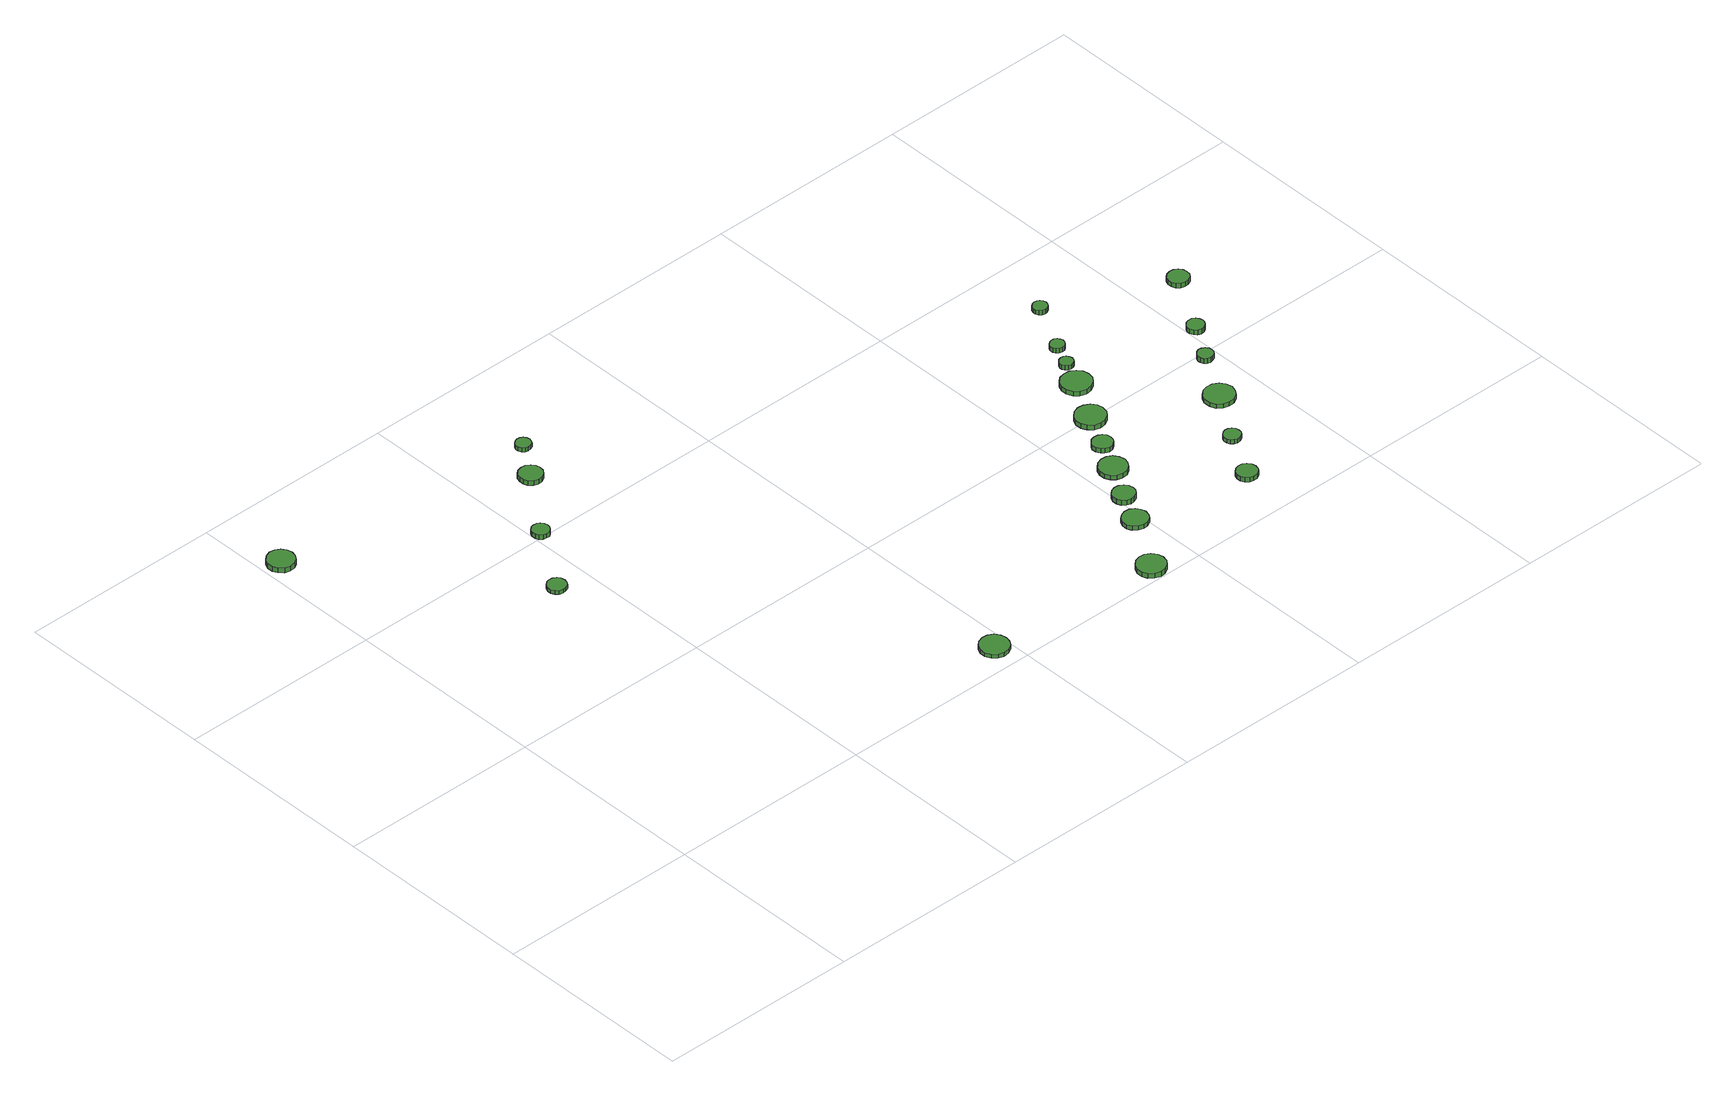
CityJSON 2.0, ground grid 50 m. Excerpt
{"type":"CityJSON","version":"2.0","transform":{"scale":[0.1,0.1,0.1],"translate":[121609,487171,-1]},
"CityObjects":{
"tree1":{"type":"SolitaryVegetationObject","attributes":{"function":"something"},"geometry":[{"type":"MultiSurface","lod":"1","boundaries":[[[0,1,2,3,4,5,6,7,8,9,10,11,12,13,14]],[[15,16,17,18,19,20,21,22,23,24,25,26,27,28,29]],[[0,29,28,1]],[[1,28,27,2]],[[2,27,26,3]],[[3,26,25,4]],[[4,25,24,5]],[[5,24,23,6]],[[6,23,22,7]],[[7,22,21,8]],[[8,21,20,9]],[[9,20,19,10]],[[10,19,18,11]],[[11,18,17,12]],[[12,17,16,13]],[[13,16,15,14]],[[14,15,29,0]]]}]},
"tree2":{"type":"SolitaryVegetationObject","attributes":{"function":"something"},"geometry":[{"type":"MultiSurface","lod":"1","boundaries":[[[30,31,32,33,34,35,36,37,38,39,40,41,42,43,44]],[[45,46,47,48,49,50,51,52,53,54,55,56,57,58,59]],[[30,59,58,31]],[[31,58,57,32]],[[32,57,56,33]],[[33,56,55,34]],[[34,55,54,35]],[[35,54,53,36]],[[36,53,52,37]],[[37,52,51,38]],[[38,51,50,39]],[[39,50,49,40]],[[40,49,48,41]],[[41,48,47,42]],[[42,47,46,43]],[[43,46,45,44]],[[44,45,59,30]]]}]},
"tree3":{"type":"SolitaryVegetationObject","attributes":{"function":"something"},"geometry":[{"type":"MultiSurface","lod":"1","boundaries":[[[60,61,62,63,64,65,66,67,68,69,70,71,72,73,74]],[[75,76,77,78,79,80,81,82,83,84,85,86,87,88,89]],[[60,89,88,61]],[[61,88,87,62]],[[62,87,86,63]],[[63,86,85,64]],[[64,85,84,65]],[[65,84,83,66]],[[66,83,82,67]],[[67,82,81,68]],[[68,81,80,69]],[[69,80,79,70]],[[70,79,78,71]],[[71,78,77,72]],[[72,77,76,73]],[[73,76,75,74]],[[74,75,89,60]]]}]},
"tree4":{"type":"SolitaryVegetationObject","attributes":{"function":"something"},"geometry":[{"type":"MultiSurface","lod":"1","boundaries":[[[90,91,92,93,94,95,96,97,98,99,100,101,102,103,104]],[[105,106,107,108,109,110,111,112,113,114,115,116,117,118,119]],[[90,119,118,91]],[[91,118,117,92]],[[92,117,116,93]],[[93,116,115,94]],[[94,115,114,95]],[[95,114,113,96]],[[96,113,112,97]],[[97,112,111,98]],[[98,111,110,99]],[[99,110,109,100]],[[100,109,108,101]],[[101,108,107,102]],[[102,107,106,103]],[[103,106,105,104]],[[104,105,119,90]]]}]},
"tree5":{"type":"SolitaryVegetationObject","attributes":{"function":"something"},"geometry":[{"type":"MultiSurface","lod":"1","boundaries":[[[120,121,122,123,124,125,126,127,128,129,130,131,132,133,134]],[[135,136,137,138,139,140,141,142,143,144,145,146,147,148,149]],[[120,149,148,121]],[[121,148,147,122]],[[122,147,146,123]],[[123,146,145,124]],[[124,145,144,125]],[[125,144,143,126]],[[126,143,142,127]],[[127,142,141,128]],[[128,141,140,129]],[[129,140,139,130]],[[130,139,138,131]],[[131,138,137,132]],[[132,137,136,133]],[[133,136,135,134]],[[134,135,149,120]]]}]},
"tree6":{"type":"SolitaryVegetationObject","attributes":{"function":"something"},"geometry":[{"type":"MultiSurface","lod":"1","boundaries":[[[150,151,152,153,154,155,156,157,158,159,160,161,162,163,164]],[[165,166,167,168,169,170,171,172,173,174,175,176,177,178,179]],[[150,179,178,151]],[[151,178,177,152]],[[152,177,176,153]],[[153,176,175,154]],[[154,175,174,155]],[[155,174,173,156]],[[156,173,172,157]],[[157,172,171,158]],[[158,171,170,159]],[[159,170,169,160]],[[160,169,168,161]],[[161,168,167,162]],[[162,167,166,163]],[[163,166,165,164]],[[164,165,179,150]]]}]},
"tree7":{"type":"SolitaryVegetationObject","attributes":{"function":"something"},"geometry":[{"type":"MultiSurface","lod":"1","boundaries":[[[180,181,182,183,184,185,186,187,188,189,190,191,192,193,194]],[[195,196,197,198,199,200,201,202,203,204,205,206,207,208,209]],[[180,209,208,181]],[[181,208,207,182]],[[182,207,206,183]],[[183,206,205,184]],[[184,205,204,185]],[[185,204,203,186]],[[186,203,202,187]],[[187,202,201,188]],[[188,201,200,189]],[[189,200,199,190]],[[190,199,198,191]],[[191,198,197,192]],[[192,197,196,193]],[[193,196,195,194]],[[194,195,209,180]]]}]},
"tree8":{"type":"SolitaryVegetationObject","attributes":{"function":"something"},"geometry":[{"type":"MultiSurface","lod":"1","boundaries":[[[210,211,212,213,214,215,216,217,218,219,220,221,222,223,224]],[[225,226,227,228,229,230,231,232,233,234,235,236,237,238,239]],[[210,239,238,211]],[[211,238,237,212]],[[212,237,236,213]],[[213,236,235,214]],[[214,235,234,215]],[[215,234,233,216]],[[216,233,232,217]],[[217,232,231,218]],[[218,231,230,219]],[[219,230,229,220]],[[220,229,228,221]],[[221,228,227,222]],[[222,227,226,223]],[[223,226,225,224]],[[224,225,239,210]]]}]},
"tree9":{"type":"SolitaryVegetationObject","attributes":{"function":"something"},"geometry":[{"type":"MultiSurface","lod":"1","boundaries":[[[240,241,242,243,244,245,246,247,248,249,250,251,252,253,254]],[[255,256,257,258,259,260,261,262,263,264,265,266,267,268,269]],[[240,269,268,241]],[[241,268,267,242]],[[242,267,266,243]],[[243,266,265,244]],[[244,265,264,245]],[[245,264,263,246]],[[246,263,262,247]],[[247,262,261,248]],[[248,261,260,249]],[[249,260,259,250]],[[250,259,258,251]],[[251,258,257,252]],[[252,257,256,253]],[[253,256,255,254]],[[254,255,269,240]]]}]},
"tree10":{"type":"SolitaryVegetationObject","attributes":{"function":"something"},"geometry":[{"type":"MultiSurface","lod":"1","boundaries":[[[270,271,272,273,274,275,276,277,278,279,280,281,282,283,284]],[[285,286,287,288,289,290,291,292,293,294,295,296,297,298,299]],[[270,299,298,271]],[[271,298,297,272]],[[272,297,296,273]],[[273,296,295,274]],[[274,295,294,275]],[[275,294,293,276]],[[276,293,292,277]],[[277,292,291,278]],[[278,291,290,279]],[[279,290,289,280]],[[280,289,288,281]],[[281,288,287,282]],[[282,287,286,283]],[[283,286,285,284]],[[284,285,299,270]]]}]},
"tree11":{"type":"SolitaryVegetationObject","attributes":{"function":"something"},"geometry":[{"type":"MultiSurface","lod":"1","boundaries":[[[300,301,302,303,304,305,306,307,308,309,310,311,312,313,314]],[[315,316,317,318,319,320,321,322,323,324,325,326,327,328,329]],[[300,329,328,301]],[[301,328,327,302]],[[302,327,326,303]],[[303,326,325,304]],[[304,325,324,305]],[[305,324,323,306]],[[306,323,322,307]],[[307,322,321,308]],[[308,321,320,309]],[[309,320,319,310]],[[310,319,318,311]],[[311,318,317,312]],[[312,317,316,313]],[[313,316,315,314]],[[314,315,329,300]]]}]},
"tree12":{"type":"SolitaryVegetationObject","attributes":{"function":"something"},"geometry":[{"type":"MultiSurface","lod":"1","boundaries":[[[330,331,332,333,334,335,336,337,338,339,340,341,342,343,344]],[[345,346,347,348,349,350,351,352,353,354,355,356,357,358,359]],[[330,359,358,331]],[[331,358,357,332]],[[332,357,356,333]],[[333,356,355,334]],[[334,355,354,335]],[[335,354,353,336]],[[336,353,352,337]],[[337,352,351,338]],[[338,351,350,339]],[[339,350,349,340]],[[340,349,348,341]],[[341,348,347,342]],[[342,347,346,343]],[[343,346,345,344]],[[344,345,359,330]]]}]},
"tree13":{"type":"SolitaryVegetationObject","attributes":{"function":"something"},"geometry":[{"type":"MultiSurface","lod":"1","boundaries":[[[360,361,362,363,364,365,366,367,368,369,370,371,372,373,374]],[[375,376,377,378,379,380,381,382,383,384,385,386,387,388,389]],[[360,389,388,361]],[[361,388,387,362]],[[362,387,386,363]],[[363,386,385,364]],[[364,385,384,365]],[[365,384,383,366]],[[366,383,382,367]],[[367,382,381,368]],[[368,381,380,369]],[[369,380,379,370]],[[370,379,378,371]],[[371,378,377,372]],[[372,377,376,373]],[[373,376,375,374]],[[374,375,389,360]]]}]},
"tree14":{"type":"SolitaryVegetationObject","attributes":{"function":"something"},"geometry":[{"type":"MultiSurface","lod":"1","boundaries":[[[390,391,392,393,394,395,396,397,398,399,400,401,402,403,404]],[[405,406,407,408,409,410,411,412,413,414,415,416,417,418,419]],[[390,419,418,391]],[[391,418,417,392]],[[392,417,416,393]],[[393,416,415,394]],[[394,415,414,395]],[[395,414,413,396]],[[396,413,412,397]],[[397,412,411,398]],[[398,411,410,399]],[[399,410,409,400]],[[400,409,408,401]],[[401,408,407,402]],[[402,407,406,403]],[[403,406,405,404]],[[404,405,419,390]]]}]},
"tree15":{"type":"SolitaryVegetationObject","attributes":{"function":"something"},"geometry":[{"type":"MultiSurface","lod":"1","boundaries":[[[420,421,422,423,424,425,426,427,428,429,430,431,432,433,434]],[[435,436,437,438,439,440,441,442,443,444,445,446,447,448,449]],[[420,449,448,421]],[[421,448,447,422]],[[422,447,446,423]],[[423,446,445,424]],[[424,445,444,425]],[[425,444,443,426]],[[426,443,442,427]],[[427,442,441,428]],[[428,441,440,429]],[[429,440,439,430]],[[430,439,438,431]],[[431,438,437,432]],[[432,437,436,433]],[[433,436,435,434]],[[434,435,449,420]]]}]},
"tree16":{"type":"SolitaryVegetationObject","attributes":{"function":"something"},"geometry":[{"type":"MultiSurface","lod":"1","boundaries":[[[450,451,452,453,454,455,456,457,458,459,460,461,462,463,464]],[[465,466,467,468,469,470,471,472,473,474,475,476,477,478,479]],[[450,479,478,451]],[[451,478,477,452]],[[452,477,476,453]],[[453,476,475,454]],[[454,475,474,455]],[[455,474,473,456]],[[456,473,472,457]],[[457,472,471,458]],[[458,471,470,459]],[[459,470,469,460]],[[460,469,468,461]],[[461,468,467,462]],[[462,467,466,463]],[[463,466,465,464]],[[464,465,479,450]]]}]},
"tree17":{"type":"SolitaryVegetationObject","attributes":{"function":"something"},"geometry":[{"type":"MultiSurface","lod":"1","boundaries":[[[480,481,482,483,484,485,486,487,488,489,490,491,492,493,494]],[[495,496,497,498,499,500,501,502,503,504,505,506,507,508,509]],[[480,509,508,481]],[[481,508,507,482]],[[482,507,506,483]],[[483,506,505,484]],[[484,505,504,485]],[[485,504,503,486]],[[486,503,502,487]],[[487,502,501,488]],[[488,501,500,489]],[[489,500,499,490]],[[490,499,498,491]],[[491,498,497,492]],[[492,497,496,493]],[[493,496,495,494]],[[494,495,509,480]]]}]},
"tree18":{"type":"SolitaryVegetationObject","attributes":{"function":"something"},"geometry":[{"type":"MultiSurface","lod":"1","boundaries":[[[510,511,512,513,514,515,516,517,518,519,520,521,522,523,524]],[[525,526,527,528,529,530,531,532,533,534,535,536,537,538,539]],[[510,539,538,511]],[[511,538,537,512]],[[512,537,536,513]],[[513,536,535,514]],[[514,535,534,515]],[[515,534,533,516]],[[516,533,532,517]],[[517,532,531,518]],[[518,531,530,519]],[[519,530,529,520]],[[520,529,528,521]],[[521,528,527,522]],[[522,527,526,523]],[[523,526,525,524]],[[524,525,539,510]]]}]},
"tree19":{"type":"SolitaryVegetationObject","attributes":{"function":"something"},"geometry":[{"type":"MultiSurface","lod":"1","boundaries":[[[540,541,542,543,544,545,546,547,548,549,550,551,552,553,554]],[[555,556,557,558,559,560,561,562,563,564,565,566,567,568,569]],[[540,569,568,541]],[[541,568,567,542]],[[542,567,566,543]],[[543,566,565,544]],[[544,565,564,545]],[[545,564,563,546]],[[546,563,562,547]],[[547,562,561,548]],[[548,561,560,549]],[[549,560,559,550]],[[550,559,558,551]],[[551,558,557,552]],[[552,557,556,553]],[[553,556,555,554]],[[554,555,569,540]]]}]},
"tree20":{"type":"SolitaryVegetationObject","attributes":{"function":"something"},"geometry":[{"type":"MultiSurface","lod":"1","boundaries":[[[570,571,572,573,574,575,576,577,578,579,580,581,582,583,584]],[[585,586,587,588,589,590,591,592,593,594,595,596,597,598,599]],[[570,599,598,571]],[[571,598,597,572]],[[572,597,596,573]],[[573,596,595,574]],[[574,595,594,575]],[[575,594,593,576]],[[576,593,592,577]],[[577,592,591,578]],[[578,591,590,579]],[[579,590,589,580]],[[580,589,588,581]],[[581,588,587,582]],[[582,587,586,583]],[[583,586,585,584]],[[584,585,599,570]]]}]},
"tree21":{"type":"SolitaryVegetationObject","attributes":{"function":"something"},"geometry":[{"type":"MultiSurface","lod":"1","boundaries":[[[600,601,602,603,604,605,606,607,608,609,610,611,612,613,614]],[[615,616,617,618,619,620,621,622,623,624,625,626,627,628,629]],[[600,629,628,601]],[[601,628,627,602]],[[602,627,626,603]],[[603,626,625,604]],[[604,625,624,605]],[[605,624,623,606]],[[606,623,622,607]],[[607,622,621,608]],[[608,621,620,609]],[[609,620,619,610]],[[610,619,618,611]],[[611,618,617,612]],[[612,617,616,613]],[[613,616,615,614]],[[614,615,629,600]]]}]},
"tree22":{"type":"SolitaryVegetationObject","attributes":{"function":"something"},"geometry":[{"type":"MultiSurface","lod":"1","boundaries":[[[630,631,632,633,634,635,636,637,638,639,640,641,642,643,644]],[[645,646,647,648,649,650,651,652,653,654,655,656,657,658,659]],[[630,659,658,631]],[[631,658,657,632]],[[632,657,656,633]],[[633,656,655,634]],[[634,655,654,635]],[[635,654,653,636]],[[636,653,652,637]],[[637,652,651,638]],[[638,651,650,639]],[[639,650,649,640]],[[640,649,648,641]],[[641,648,647,642]],[[642,647,646,643]],[[643,646,645,644]],[[644,645,659,630]]]}]}
},
"vertices":[
[74,1310,24],[71,1323,24],[63,1334,24],[52,1341,24],[38,1343,24],[25,1338,24],[15,1329,24],[9,1317,24],[9,1303,24],[15,1291,24],[25,1281,24],[38,1277,24],[52,1279,24],[63,1285,24],[71,1297,24],[71,1297,11],[63,1285,11],[52,1279,11],[38,1277,11],[25,1281,11],[15,1291,11],[9,1303,11],[9,1317,11],[15,1329,11],[25,1338,11],[38,1343,11],[52,1341,11],[63,1334,11],[71,1323,11],[74,1310,11],
[443,852,16],[441,862,16],[436,869,16],[427,874,16],[418,875,16],[409,872,16],[402,866,16],[398,857,16],[398,847,16],[402,839,16],[409,832,16],[418,830,16],[427,831,16],[436,835,16],[441,843,16],[441,843,6],[436,835,6],[427,831,6],[418,830,6],[409,832,6],[402,839,6],[398,847,6],[398,857,6],[402,866,6],[409,872,6],[418,875,6],[427,874,6],[436,869,6],[441,862,6],[443,852,6],
[539,1008,22],[537,1017,22],[532,1024,22],[525,1028,22],[516,1029,22],[508,1027,22],[501,1021,22],[498,1013,22],[498,1004,22],[501,996,22],[508,990,22],[516,988,22],[525,988,22],[532,993,22],[537,1000,22],[537,1000,10],[532,993,10],[525,988,10],[516,988,10],[508,990,10],[501,996,10],[498,1004,10],[498,1013,10],[501,1021,10],[508,1027,10],[516,1029,10],[525,1028,10],[532,1024,10],[537,1017,10],[539,1008,10],
[660,1162,23],[658,1174,23],[651,1183,23],[641,1189,23],[629,1190,23],[618,1187,23],[609,1179,23],[605,1168,23],[605,1156,23],[609,1146,23],[618,1138,23],[629,1134,23],[641,1135,23],[651,1141,23],[658,1151,23],[658,1151,11],[651,1141,11],[641,1135,11],[629,1134,11],[618,1138,11],[609,1146,11],[605,1156,11],[605,1168,11],[609,1179,11],[618,1187,11],[629,1190,11],[641,1189,11],[651,1183,11],[658,1174,11],[660,1162,11],
[1000,66,15],[997,81,15],[989,93,15],[976,100,15],[962,101,15],[948,97,15],[937,87,15],[931,74,15],[931,59,15],[937,46,15],[948,36,15],[962,31,15],[976,33,15],[989,40,15],[997,52,15],[997,52,5],[989,40,5],[976,33,5],[962,31,5],[948,36,5],[937,46,5],[931,59,5],[931,74,5],[937,87,5],[948,97,5],[962,101,5],[976,100,5],[989,93,5],[997,81,5],[1000,66,5],
[715,1254,17],[713,1262,17],[709,1268,17],[702,1272,17],[694,1273,17],[687,1270,17],[681,1265,17],[678,1258,17],[678,1250,17],[681,1243,17],[687,1238,17],[694,1236,17],[702,1237,17],[709,1240,17],[713,1247,17],[713,1247,6],[709,1240,6],[702,1237,6],[694,1236,6],[687,1238,6],[681,1243,6],[678,1250,6],[678,1258,6],[681,1265,6],[687,1270,6],[694,1273,6],[702,1272,6],[709,1268,6],[713,1262,6],[715,1254,6],
[1431,38,18],[1428,52,18],[1419,64,18],[1407,71,18],[1393,72,18],[1379,68,18],[1368,58,18],[1362,45,18],[1362,31,18],[1368,18,18],[1379,8,18],[1393,3,18],[1407,5,18],[1419,12,18],[1428,24,18],[1428,24,5],[1419,12,5],[1407,5,5],[1393,3,5],[1379,8,5],[1368,18,5],[1362,31,5],[1362,45,5],[1368,58,5],[1379,68,5],[1393,72,5],[1407,71,5],[1419,64,5],[1428,52,5],[1431,38,5],
[1511,179,16],[1508,191,16],[1501,201,16],[1490,208,16],[1477,209,16],[1465,205,16],[1455,197,16],[1450,185,16],[1450,172,16],[1455,161,16],[1465,152,16],[1477,148,16],[1490,149,16],[1501,156,16],[1508,166,16],[1508,166,5],[1501,156,5],[1490,149,5],[1477,148,5],[1465,152,5],[1455,161,5],[1450,172,5],[1450,185,5],[1455,197,5],[1465,205,5],[1477,209,5],[1490,208,5],[1501,201,5],[1508,191,5],[1511,179,5],
[1545,255,18],[1543,266,18],[1536,275,18],[1526,281,18],[1515,282,18],[1505,278,18],[1496,271,18],[1492,261,18],[1492,250,18],[1496,239,18],[1505,232,18],[1515,228,18],[1526,230,18],[1536,235,18],[1543,244,18],[1543,244,5],[1536,235,5],[1526,230,5],[1515,228,5],[1505,232,5],[1496,239,5],[1492,250,5],[1492,261,5],[1496,271,5],[1505,278,5],[1515,282,5],[1526,281,5],[1536,275,5],[1543,266,5],[1545,255,5],
[1599,339,17],[1596,353,17],[1588,365,17],[1576,372,17],[1562,373,17],[1548,369,17],[1538,359,17],[1532,346,17],[1532,332,17],[1538,319,17],[1548,310,17],[1562,306,17],[1576,307,17],[1588,314,17],[1596,326,17],[1596,326,5],[1588,314,5],[1576,307,5],[1562,306,5],[1548,310,5],[1538,319,5],[1532,332,5],[1532,346,5],[1538,359,5],[1548,369,5],[1562,373,5],[1576,372,5],[1588,365,5],[1596,353,5],[1599,339,5],
[1629,415,17],[1627,425,17],[1621,433,17],[1612,438,17],[1602,439,17],[1592,436,17],[1585,429,17],[1580,420,17],[1580,410,17],[1585,400,17],[1592,394,17],[1602,390,17],[1612,391,17],[1621,397,17],[1627,405,17],[1627,405,5],[1621,397,5],[1612,391,5],[1602,390,5],[1592,394,5],[1585,400,5],[1580,410,5],[1580,420,5],[1585,429,5],[1592,436,5],[1602,439,5],[1612,438,5],[1621,433,5],[1627,425,5],[1629,415,5],
[1683,498,19],[1680,513,19],[1671,525,19],[1658,532,19],[1643,534,19],[1628,529,19],[1617,519,19],[1611,505,19],[1611,490,19],[1617,477,19],[1628,466,19],[1643,462,19],[1658,463,19],[1671,471,19],[1680,483,19],[1680,483,6],[1671,471,6],[1658,463,6],[1643,462,6],[1628,466,6],[1617,477,6],[1611,490,6],[1611,505,6],[1617,519,6],[1628,529,6],[1643,534,6],[1658,532,6],[1671,525,6],[1680,513,6],[1683,498,6],
[1788,132,17],[1786,142,17],[1780,151,17],[1771,156,17],[1761,157,17],[1751,154,17],[1743,147,17],[1739,137,17],[1739,127,17],[1743,118,17],[1751,111,17],[1761,108,17],[1771,109,17],[1780,114,17],[1786,122,17],[1786,122,5],[1780,114,5],[1771,109,5],[1761,108,5],[1751,111,5],[1743,118,5],[1739,127,5],[1739,137,5],[1743,147,5],[1751,154,5],[1761,157,5],[1771,156,5],[1780,151,5],[1786,142,5],[1788,132,5],
[1739,602,20],[1736,617,20],[1727,629,20],[1714,637,20],[1699,638,20],[1684,634,20],[1673,624,20],[1667,610,20],[1667,595,20],[1673,581,20],[1684,571,20],[1699,566,20],[1714,568,20],[1727,575,20],[1736,587,20],[1736,587,7],[1727,575,7],[1714,568,7],[1699,566,7],[1684,571,7],[1673,581,7],[1667,595,7],[1667,610,7],[1673,624,7],[1684,634,7],[1699,638,7],[1714,637,7],[1727,629,7],[1736,617,7],[1739,602,7],
[1846,246,16],[1845,255,16],[1840,262,16],[1832,266,16],[1824,267,16],[1816,264,16],[1809,258,16],[1806,251,16],[1806,242,16],[1809,234,16],[1816,229,16],[1824,226,16],[1832,227,16],[1840,231,16],[1845,238,16],[1845,238,5],[1840,231,5],[1832,227,5],[1824,226,5],[1816,229,5],[1809,234,5],[1806,242,5],[1806,251,5],[1809,258,5],[1816,264,5],[1824,267,5],[1832,266,5],[1840,262,5],[1845,255,5],[1846,246,5],
[1750,666,20],[1748,673,20],[1744,679,20],[1739,682,20],[1732,683,20],[1725,681,20],[1720,676,20],[1717,670,20],[1717,663,20],[1720,657,20],[1725,652,20],[1732,650,20],[1739,651,20],[1744,654,20],[1748,660,20],[1748,660,8],[1744,654,8],[1739,651,8],[1732,650,8],[1725,652,8],[1720,657,8],[1717,663,8],[1717,670,8],[1720,676,8],[1725,681,8],[1732,683,8],[1739,682,8],[1744,679,8],[1748,673,8],[1750,666,8],
[1776,722,21],[1774,729,21],[1770,735,21],[1764,739,21],[1757,739,21],[1750,737,21],[1744,732,21],[1741,726,21],[1741,718,21],[1744,712,21],[1750,707,21],[1757,705,21],[1764,705,21],[1770,709,21],[1774,715,21],[1774,715,9],[1770,709,9],[1764,705,9],[1757,705,9],[1750,707,9],[1744,712,9],[1741,718,9],[1741,726,9],[1744,732,9],[1750,737,9],[1757,739,9],[1764,739,9],[1770,735,9],[1774,729,9],[1776,722,9],
[1936,365,17],[1932,380,17],[1923,392,17],[1910,400,17],[1895,401,17],[1881,397,17],[1869,386,17],[1863,373,17],[1863,357,17],[1869,343,17],[1881,333,17],[1895,329,17],[1910,330,17],[1923,338,17],[1932,350,17],[1932,350,6],[1923,338,6],[1910,330,6],[1895,329,6],[1881,333,6],[1869,343,6],[1863,357,6],[1863,373,6],[1869,386,6],[1881,397,6],[1895,401,6],[1910,400,6],[1923,392,6],[1932,380,6],[1936,365,6],
[1836,841,23],[1834,848,23],[1830,854,23],[1824,857,23],[1817,858,23],[1810,856,23],[1804,851,23],[1801,844,23],[1801,837,23],[1804,830,23],[1810,825,23],[1817,823,23],[1824,824,23],[1830,828,23],[1834,833,23],[1834,833,11],[1830,828,11],[1824,824,11],[1817,823,11],[1810,825,11],[1804,830,11],[1801,837,11],[1801,844,11],[1804,851,11],[1810,856,11],[1817,858,11],[1824,857,11],[1830,854,11],[1834,848,11],[1836,841,11],
[1988,485,19],[1987,492,19],[1982,499,19],[1975,503,19],[1967,504,19],[1960,501,19],[1954,496,19],[1951,489,19],[1951,481,19],[1954,473,19],[1960,468,19],[1967,466,19],[1975,467,19],[1982,470,19],[1987,477,19],[1987,477,6],[1982,470,6],[1975,467,6],[1967,466,6],[1960,468,6],[1954,473,6],[1951,481,6],[1951,489,6],[1954,496,6],[1960,501,6],[1967,504,6],[1975,503,6],[1982,499,6],[1987,492,6],[1988,485,6],
[2041,570,21],[2039,578,21],[2034,585,21],[2027,590,21],[2018,590,21],[2010,588,21],[2004,582,21],[2000,574,21],[2000,566,21],[2004,558,21],[2010,552,21],[2018,549,21],[2027,550,21],[2034,555,21],[2039,562,21],[2039,562,8],[2034,555,8],[2027,550,8],[2018,549,8],[2010,552,8],[2004,558,8],[2000,566,8],[2000,574,8],[2004,582,8],[2010,588,8],[2018,590,8],[2027,590,8],[2034,585,8],[2039,578,8],[2041,570,8],
[2127,712,24],[2125,722,24],[2119,731,24],[2109,736,24],[2099,737,24],[2089,734,24],[2081,727,24],[2077,717,24],[2077,707,24],[2081,697,24],[2089,690,24],[2099,687,24],[2109,688,24],[2119,693,24],[2125,701,24],[2125,701,12],[2119,693,12],[2109,688,12],[2099,687,12],[2089,690,12],[2081,697,12],[2077,707,12],[2077,717,12],[2081,727,12],[2089,734,12],[2099,737,12],[2109,736,12],[2119,731,12],[2125,722,12],[2127,712,12]
]}
